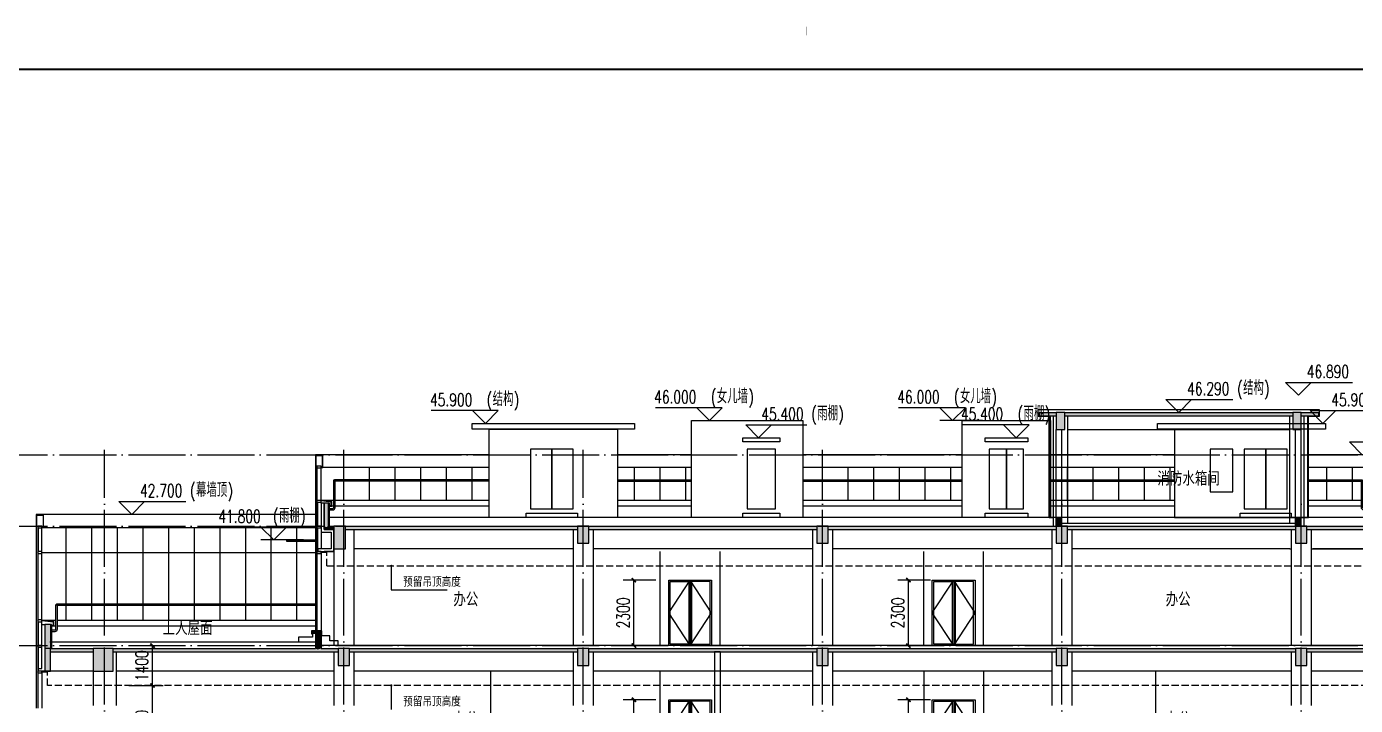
# Model space of a CAD drawing. Extents: x -781494 to 378714, y -27129 to 259749.
# Drawn here: x 35964 to 82603, y 127243 to 151079 of the extents above; entities that cross this region are included whole.
import ezdxf

# ---------------------------------------------------------------- set-up
doc = ezdxf.new("R2010")
doc.units = 0
doc.header["$LTSCALE"] = 1000
doc.header["$MEASUREMENT"] = 0
doc.linetypes.add('104-6 轴网$0$DOTE', pattern=[2.42, 2, -0.2, 0.02, -0.2])
doc.linetypes.add('DASH', pattern=[0.35, 0.25, -0.1])
for name, color, linetype in [('01-标注_尺寸', 124, 'Continuous'), ('01-标注_标高', 200, 'Continuous'), ('01-标注_符号', 200, 'Continuous'), ('02-TEXT_标注', 130, 'Continuous'), ('05-填充_天正', 26, 'Continuous'), ('104-6 轴网$0$A_AXIS-轴线', 36, '104-6 轴网$0$DOTE'), ('A-C_玻璃幕墙', 140, 'Continuous'), ('A-C_窗', 140, 'Continuous'), ('A-C_门', 150, 'Continuous'), ('A-D_龙骨', 152, 'Continuous'), ('A-E_栏杆', 232, 'Continuous'), ('A-STR-面层', 191, 'Continuous'), ('A-SUR_保温', 222, 'Continuous'), ('A-SUR_吊顶', 40, 'Continuous'), ('A-SUR_看线', 231, 'Continuous'), ('A-SUR_面层', 191, 'Continuous'), ('A-TECH_结构', 21, 'Continuous'), ('A-金属背板', 30, 'Continuous'), ('A_STR-砌块墙', 121, 'Continuous'), ('A_STR-砼墙', 51, 'Continuous'), ('A_STR-砼柱', 51, 'Continuous'), ('D_石材', 111, 'Continuous'), ('D_铝板', 181, 'Continuous'), ('PUB_HATCH', 8, 'Continuous')]:
    doc.layers.add(name, color=color, linetype=linetype)
doc.styles.add('104-6 轴网$0$_TCH_AXIS', font='STXIHEI.TTF', dxfattribs={"width": 0.75})
doc.styles.add('_TCH_DIM', font='SIMPLEX', dxfattribs={"bigfont": 'GBCBIG'})
doc.styles.add('_TCH_DIM_T3', font='SIMPLEX', dxfattribs={"width": 0.705882, "bigfont": 'GBCBIG'})
doc.dimstyles.new('_TCH_ARCH&&150', dxfattribs={"dimtxt": 446.25, "dimasz": 150, "dimexe": 375, "dimexo": 450, "dimgap": 150, "dimtad": 1, "dimdec": 0, "dimzin": 0, "dimdsep": 46, "dimtxsty": '_TCH_DIM_T3', "dimblk": 'ARCHTICK', "dimcen": 0.09, "dimclrt": 7, "dimazin": 2, "dimtfac": 1, "dimtdec": 0, "dimtix": 1, "dimtmove": 2, "dimatfit": 3, "dimfxl": 0, "dimtolj": 1, "dimtzin": 0, "dimarcsym": 0})

# ---------------------------------------------------------------- blocks, each defined once
blk = doc.blocks.new('1523m')
at = {"layer": 'A-C_门'}
for points in [[(0, 2300), (1500, 2300), (1500, 0), (0, 0)], [(50, 2250), (700, 2250), (700, 50), (50, 50)], [(1450, 2250), (800, 2250), (800, 50), (1450, 50)]]:
    blk.add_lwpolyline(points, close=True, dxfattribs=at)
for points in [[(750, 0), (0, 1150), (750, 2300)], [(750, 2300), (750, 0)], [(750, 0), (1500, 1150), (750, 2300)]]:
    blk.add_lwpolyline(points, dxfattribs=at)
blk = doc.blocks.new('图框-A1')
for points, const_width in [([(0, 0), (841, 0), (841, 594), (0, 594)], 0.05), ([(766, 584), (25, 584), (25, 10), (766, 10)], 0.5)]:
    blk.add_lwpolyline(points, close=True, dxfattribs=dict(const_width=const_width))
at = {"const_width": 0.05}
blk.add_lwpolyline([(420.5, 594), (420.5, 592)], dxfattribs=at)
blk = doc.blocks.new('*U31')
at = {"layer": 'A-SUR_看线'}
for p, q in [((-11675, -1990, -1500), (-11675, 1310, -1500)), ((-5725, -1990, -1500), (-5725, 1310, -1500)), ((3525, 1310, -1500), (3525, -1990, -1500)), ((5625, 1310, -1500), (5625, -1990, -1500)), ((11675, -1990, -1500), (11675, 1310, -1500))]:
    blk.add_line(p, q, dxfattribs=at)
at = {"layer": 'A_STR-砌块墙'}
for p, q in [((-3825, 1990), (-3825, -1990)), ((-3625, 1990), (-3825, 1990)), ((-3625, 1990), (-3625, -1990)), ((-3625, -1990), (-3825, -1990))]:
    blk.add_line(p, q, dxfattribs=at)
at = {"layer": 'A-C_门'}
for p in [(-5425, -1990, -1500), (3825, -1990, -1500)]:
    blk.add_blockref('1523m', p, dxfattribs=at)
blk = doc.blocks.new('*U32')
at = {"layer": 'A-SUR_看线', "color": 0, "linetype": 'ByBlock', "lineweight": -2, "transparency": 16777216}
for p in [(0, 12600), (0, 8400), (0, 4200), (0, 0)]:
    blk.add_blockref('*U31', p, dxfattribs=at)
blk = doc.blocks.new('*U37')
at = {"layer": '02-TEXT_标注', "style": '104-6 轴网$0$_TCH_AXIS', "width": 0.75}
blk.add_text('办公', height=428.1, dxfattribs=at).set_placement((-430, -171))
blk = doc.blocks.new('*U38')
at = {"layer": '02-TEXT_标注', "color": 0, "linetype": 'ByBlock', "lineweight": -2, "transparency": 16777216}
for p in [(0, 29400), (25000, 29400), (0, 25200), (25000, 25200), (0, 21000), (25000, 21000), (0, 16800), (25000, 16800), (0, 12600), (25000, 12600), (0, 8400), (25000, 8400), (0, 4200), (25000, 4200), (0, 0), (25000, 0)]:
    blk.add_blockref('*U37', p, dxfattribs=at)
blk = doc.blocks.new('_ArchTick')
at = {"color": 0, "linetype": 'ByBlock', "const_width": 0.4}
blk.add_lwpolyline([(-0.5, -0.5), (0.5, 0.5)], dxfattribs=at)
blk = doc.blocks.new('*D440')
at = {"layer": '01-标注_尺寸', "color": 0, "lineweight": -2, "transparency": 16777216}
for p, q in [((575, 1150), (-575, 1150)), ((-200, -1150), (-200, 1150)), ((575, -1150), (-575, -1150))]:
    blk.add_line(p, q, dxfattribs=at)
at = {"layer": 'Defpoints', "color": 0, "transparency": 16777216}
for p in [(-200, 1150), (1025, 1150), (1025, -1150)]:
    blk.add_point(p, dxfattribs=at)
at = {"layer": '01-标注_尺寸', "color": 0, "lineweight": -2, "transparency": 16777216, "xscale": 150, "yscale": 150, "zscale": 150}
for p, rotation in [((-200, 1150), 90), ((-200, -1150), 270)]:
    blk.add_blockref('_ArchTick', p, dxfattribs=dict(at, rotation=rotation))
at = {"layer": '01-标注_尺寸', "color": 7, "transparency": 16777216, "insert": (-573, 0), "char_height": 446.2, "attachment_point": 5, "rotation": 90, "style": '_TCH_DIM_T3'}
blk.add_mtext('\\A1;2300', dxfattribs=at)
blk = doc.blocks.new('*D441')
at = {"layer": '01-标注_尺寸', "color": 0, "lineweight": -2, "transparency": 16777216}
for p, q in [((575, 1150), (-575, 1150)), ((-200, -1150), (-200, 1150)), ((575, -1150), (-575, -1150))]:
    blk.add_line(p, q, dxfattribs=at)
at = {"layer": 'Defpoints', "color": 0, "transparency": 16777216}
for p in [(-200, 1150), (1025, 1150), (1025, -1150)]:
    blk.add_point(p, dxfattribs=at)
at = {"layer": '01-标注_尺寸', "color": 0, "lineweight": -2, "transparency": 16777216, "xscale": 150, "yscale": 150, "zscale": 150}
for p, rotation in [((-200, 1150), 90), ((-200, -1150), 270)]:
    blk.add_blockref('_ArchTick', p, dxfattribs=dict(at, rotation=rotation))
at = {"layer": '01-标注_尺寸', "color": 7, "transparency": 16777216, "insert": (-573, 0), "char_height": 446.2, "attachment_point": 5, "rotation": 90, "style": '_TCH_DIM_T3'}
blk.add_mtext('\\A1;2300', dxfattribs=at)
blk = doc.blocks.new('kyuhtr')
at = {"const_width": 20}
blk.add_lwpolyline([(50, 0), (0, 0)], dxfattribs=at)
blk.add_lwpolyline([(50, -30), (200, -30), (200, 30), (50, 30)], close=True)
blk = doc.blocks.new('fedwatgerwtg')
at = {"layer": 'A-SUR_吊顶', "linetype": 'DASH'}
blk.add_lwpolyline([(-400, -470), (-400, 0), (-200, 0)], dxfattribs=at)
blk = doc.blocks.new('_FZH')
blk.add_lwpolyline([(-0.5, -0.5), (0.5, -0.5), (0.5, 0.5), (-0.5, 0.5)], close=True)
at = {"layer": 'PUB_HATCH'}
blk.add_solid([(-0.5, -0.5), (0.5, -0.5), (-0.5, 0.5), (0.5, 0.5)], dxfattribs=at)
blk = doc.blocks.new('gfshsth')
at = {"layer": '05-填充_天正'}
for points in [[(7700, 800), (7700, 0), (7783, -40), (7850, 0), (7850, 800)], [(7700, -120), (7800, -120), (7783, -40), (7700, 0)], [(8050, -120), (8050, 0), (7850, 0), (7783, -40), (7800, -120)], [(16600, -120), (16600, 0), (8450, 0), (8450, -120)], [(25000, -120), (25000, 0), (17000, 0), (17000, -120)], [(33400, -120), (33400, 0), (25400, 0), (25400, -120)], [(41800, -120), (41800, 0), (33800, 0), (33800, -120)], [(44300, -120), (44300, 0), (42200, 0), (42200, -120)]]:
    blk.add_hatch(color=256, dxfattribs=at).paths.add_polyline_path(points)
at = {"layer": '01-标注_标高'}
for p, q in [((44139, 2500), (43689, 2950)), ((43689, 2950), (46036, 2950)), ((949, 409), (499, 859)), ((499, 859), (2847, 859)), ((949, 409), (1399, 859)), ((6384, -41), (4037, -41)), ((5934, -491), (5484, -41)), ((5934, -491), (6384, -41)), ((6984, -491), (5484, -491))]:
    blk.add_line(p, q, dxfattribs=at)
at = {"layer": 'A-C_玻璃幕墙'}
blk.add_lwpolyline([(6400, -491), (7400, -491), (7400, -541), (6400, -541)], close=True, dxfattribs=at)
at = {"layer": 'A-C_窗'}
for p, q in [((7400, 2070), (7400, -2100)), ((7450, 2040), (7450, -2100)), ((7600, 800), (7600, 2040)), ((7400, 100), (7400, 100)), ((-2400, 0), (-2400, -2100)), ((-2350, -60), (-2350, -2100)), ((-2200, -2100), (-2200, -60)), ((7600, -60), (7600, -800)), ((7600, -900), (7600, -2100))]:
    blk.add_line(p, q, dxfattribs=at)
blk.add_lwpolyline([(-2200, -930), (7400, -930)], dxfattribs=at)
at = {"layer": 'A-SUR_保温'}
for q in [(7850, 800), (7880, 0)]:
    blk.add_line((7880, 800), q, dxfattribs=at)
blk.add_lwpolyline([(7700, 800), (7600, 800), (7600, -220), (7950, -220), (7950, -800), (7480, -800), (7480, -900), (8050, -900), (8050, -120), (7700, -120)], close=True, dxfattribs=at)
at = {"layer": 'A-SUR_吊顶', "linetype": 'DASH'}
blk.add_line((7800, -1400), (44400, -1400), dxfattribs=at)
at = {"layer": 'A-SUR_看线'}
for p, q in [((7400, 400), (-2400, 400)), ((-2140, -50), (7460, -50))]:
    blk.add_line(p, q, dxfattribs=at)
at = {"layer": 'A-SUR_面层'}
blk.add_line((44320, 300), (7880, 300), dxfattribs=at)
at = {"layer": 'A-TECH_结构'}
for p, q in [((8050, -900), (7700, -900)), ((16450, -800), (8750, -800)), ((24850, -800), (17150, -800)), ((33250, -800), (25550, -800)), ((41600, -800), (33950, -800)), ((41600, -800), (41650, -800)), ((42350, -800), (44500, -800)), ((44500, -800), (42400, -800))]:
    blk.add_line(p, q, dxfattribs=at)
for points in [[(8050, -120), (8050, -2100)], [(8750, -120), (8750, -2100)], [(16450, -120), (16450, -2100)], [(17150, -120), (17150, -2100)], [(24850, -120), (24850, -2100)], [(25550, -120), (25550, -2100)], [(33250, -120), (33250, -2100)], [(33950, -120), (33950, -2100)], [(41650, -120), (41650, -2100)], [(42350, -120), (42350, -2100)]]:
    blk.add_lwpolyline(points, dxfattribs=at)
at = {"layer": 'A-金属背板'}
for p, q in [((7480, 0), (7480, 840)), ((-2320, -900), (-2320, -60)), ((7480, -900), (7480, -60))]:
    blk.add_line(p, q, dxfattribs=at)
at = {"layer": 'A_STR-砼墙'}
for p, q in [((7700, 800), (7700, 0)), ((7850, 800), (7700, 800)), ((7850, 800), (7850, 0)), ((7700, 0), (7700, 0)), ((7700, 0), (7700, -120)), ((7700, -120), (7800, -120)), ((7800, -120), (8050, -120)), ((7850, 0), (8050, 0)), ((8450, 0), (16600, 0)), ((8450, -120), (16600, -120)), ((17000, 0), (25000, 0)), ((17000, -120), (25000, -120)), ((25400, 0), (33400, 0)), ((25400, -120), (33400, -120)), ((33800, 0), (41800, 0)), ((33800, -120), (41800, -120)), ((42200, 0), (44300, 0)), ((42200, -120), (44300, -120))]:
    blk.add_line(p, q, dxfattribs=at)
at = {"layer": 'D_铝板'}
for points in [[(7640, 2467), (7640, 2070), (7600, 2070), (7600, 2050), (7660, 2050), (7660, 2486), (7400, 2500), (7400, 2070), (7420, 2070), (7420, 2479)], [(-2160, 367), (-2160, -30), (-2200, -30), (-2200, -50), (-2140, -50), (-2140, 386), (-2400, 400), (-2400, -30), (-2380, -30), (-2380, 379)]]:
    blk.add_lwpolyline(points, close=True, dxfattribs=at)
for points in [[(7880, 700), (7970, 700), (7970, 855), (7600, 900)], [(7880, 720), (7950, 720), (7950, 837), (7600, 880)]]:
    blk.add_lwpolyline(points, dxfattribs=at)
at = {"color": 2, "xscale": -1}
blk.add_blockref('fedwatgerwtg', (7400, -930), dxfattribs=at)
at = {"layer": 'A-D_龙骨'}
for p in [(7400, 2070), (7400, 870), (-2400, -30), (7400, -30), (-2400, -930), (7400, -930)]:
    blk.add_blockref('kyuhtr', p, dxfattribs=at)
at = {"layer": 'A_STR-砼柱', "xscale": 400}
for p, yscale, zscale in [((8250, -400), 800.0000000035507, 800.0000000035507), ((16800, -300), 600, 600), ((25200, -300), 600, 600), ((33600, -300), 600, 600)]:
    blk.add_blockref('_FZH', p, dxfattribs=dict(at, yscale=yscale, zscale=zscale))
at = {"layer": 'A_STR-砼柱', "xscale": 400, "yscale": 600, "zscale": 600, "rotation": 359.9999999999333}
blk.add_blockref('_FZH', (42000, -300), dxfattribs=at)
at = {"layer": '02-TEXT_标注', "style": '_TCH_DIM', "width": 0.705882}
for s, height, p in [('42.700', 446.2, (1242, 1017)), ('(', 446, (2997, 1017)), (')', 446, (4313, 1017)), ('41.800', 446.2, (3992, 117)), ('(', 446, (5912, 117)), (')', 446, (6859, 117))]:
    blk.add_text(s, height=height, dxfattribs=at).set_placement(p)
at = {"layer": '02-TEXT_标注', "style": '_TCH_DIM'}
for s, p in [('幕墙顶', (3207, 1017)), ('雨棚', (6122, 117))]:
    blk.add_text(s, height=506.4, dxfattribs=at).set_placement(p)
blk = doc.blocks.new('jtrsytrs')
at = {"layer": '05-填充_天正'}
for points in [[(-2100, -100), (-1900, -100), (-1900, 741), (-2100, 741)], [(7280, 500), (7280, 440), (7600, 440), (7600, 500)], [(7600, 440), (7400, 440), (7400, -100), (7467, -140), (7600, -100)], [(-400, -220), (-400, -100), (-1900, -100), (-1900, -220)], [(300, -100), (300, -220), (7400, -220), (7467, -140), (7400, -100)], [(8200, -220), (8200, -100), (7600, -100), (7467, -140), (7400, -220)], [(16600, -220), (16600, -100), (8600, -100), (8600, -220)], [(25000, -220), (25000, -100), (17000, -100), (17000, -220)], [(33400, -220), (33400, -100), (25400, -100), (25400, -220)], [(41800, -220), (41800, -100), (33800, -100), (33800, -220)], [(42200, -100), (42200, -220), (44800, -220), (44733, -140), (44600, -100)]]:
    blk.add_hatch(color=256, dxfattribs=at).paths.add_polyline_path(points)
at = {"layer": 'A-C_窗'}
for p, q in [((-2400, 2100), (-2400, -2200)), ((-2350, 2100), (-2350, -2200)), ((-2200, 741), (-2200, 2100)), ((7400, 2100), (7400, 500)), ((7450, 2100), (7450, 500)), ((7600, 2100), (7600, 0)), ((7400, 440), (7400, 0)), ((-2200, -930), (-2200, -2200))]:
    blk.add_line(p, q, dxfattribs=at)
at = {"layer": 'A-E_栏杆'}
for points in [[(-1900, 550), (-1740, 550, 0.414214), (-1710, 580), (-1710, 1435)], [(-1900, 500), (-1740, 500, 0.414214), (-1660, 580), (-1660, 1435)]]:
    blk.add_lwpolyline(points, format="xyb", dxfattribs=at)
for points in [[(7400, 1460), (-1685, 1460)], [(7400, 1410), (-1660, 1410)]]:
    blk.add_lwpolyline(points, dxfattribs=at)
blk.add_circle((-1685, 1435), 25, dxfattribs=at)
at = {"layer": 'A-STR-面层'}
blk.add_line((44600, 0), (7600, 0), dxfattribs=at)
for points in [[(7620, 340), (7620, 520), (7260, 515), (7260, 410), (7300, 414)], [(7300, 414), (7300, 300), (6800, 300), (6800, 135)], [(8200, 0), (8200, 170), (7900, 170), (7900, 340), (7620, 340)]]:
    blk.add_lwpolyline(points, dxfattribs=at)
at = {"layer": 'A-SUR_保温'}
for q in [(-1900, 741), (-1870, -100)]:
    blk.add_line((-1870, 741), q, dxfattribs=at)
blk.add_lwpolyline([(-2100, -800), (-2100, -900), (-2320, -900), (-2320, -800), (-2200, -800), (-2200, 741), (-2100, 741)], dxfattribs=at)
at = {"layer": 'A-SUR_吊顶', "linetype": 'DASH'}
blk.add_line((51000, -1400), (-2000, -1400), dxfattribs=at)
blk.add_lwpolyline([(-2000, -1400), (-2000, -930), (-2200, -930)], dxfattribs=at)
at = {"layer": 'A-SUR_看线'}
for p, q in [((-2200, 891), (-1710, 891)), ((-1780, 691), (-1710, 691)), ((-1660, 891), (7400, 891)), ((-1660, 691), (7400, 691))]:
    blk.add_line(p, q, dxfattribs=at)
at = {"layer": 'A-SUR_面层'}
blk.add_line((-1920, 135), (7400, 135), dxfattribs=at)
at = {"layer": 'A-TECH_结构'}
for p, q in [((-2400, -220), (-2400, -220)), ((-400, -900), (-2100, -900)), ((8050, -900), (400, -900)), ((16450, -900), (8750, -900)), ((24850, -900), (17150, -900)), ((33250, -900), (25550, -900)), ((41650, -900), (33950, -900)), ((50000, -900), (42350, -900))]:
    blk.add_line(p, q, dxfattribs=at)
for points in [[(8050, 2100), (8050, 0)], [(8750, 2100), (8750, 0)], [(16450, 2100), (16450, 0)], [(17150, 2100), (17150, 0)], [(24850, 2100), (24850, 0)], [(25550, 2100), (25550, 0)], [(33250, 2100), (33250, 0)], [(33950, 2100), (33950, 0)], [(41650, 2100), (41650, 0)], [(42350, 2100), (42350, 0)], [(-400, -220), (-400, -2100)], [(400, -220), (400, -2100)], [(8050, -220), (8050, -2100)], [(8750, -220), (8750, -2100)], [(16450, -220), (16450, -2100)], [(17150, -220), (17150, -2100)], [(24850, -220), (24850, -2100)], [(25550, -220), (25550, -2100)], [(33250, -220), (33250, -2100)], [(33950, -220), (33950, -2100)], [(41650, -220), (41650, -2100)], [(42350, -220), (42350, -2100)]]:
    blk.add_lwpolyline(points, dxfattribs=at)
at = {"layer": 'A-金属背板'}
for p, q in [((-2320, 0), (-2320, 840)), ((-2320, -900), (-2320, -60))]:
    blk.add_line(p, q, dxfattribs=at)
at = {"layer": 'A_STR-砼墙'}
for p, q in [((-2100, 741), (-2100, -100)), ((-1900, 741), (-2100, 741)), ((-1900, 741), (-1900, -100)), ((7280, 500), (7280, 440)), ((7600, 500), (7280, 500)), ((7600, 500), (7600, 440)), ((7280, 440), (7400, 440)), ((7400, 440), (7400, -100)), ((7600, 440), (7600, -100)), ((-1900, -100), (-400, -100)), ((-1900, -220), (-400, -220)), ((300, -100), (7400, -100)), ((300, -220), (7400, -220)), ((7400, -220), (8200, -220)), ((7600, -100), (8200, -100)), ((8600, -100), (16600, -100)), ((8600, -220), (16600, -220)), ((17000, -100), (25000, -100)), ((17000, -220), (25000, -220)), ((25400, -100), (33400, -100)), ((25400, -220), (33400, -220)), ((33800, -100), (41800, -100)), ((33800, -220), (41800, -220)), ((42200, -100), (44600, -100)), ((42200, -220), (44800, -220))]:
    blk.add_line(p, q, dxfattribs=at)
at = {"layer": 'D_铝板'}
for points in [[(-1870, 691), (-1780, 691), (-1780, 846), (-2200, 891)], [(-1870, 711), (-1800, 711), (-1800, 828), (-2200, 871)]]:
    blk.add_lwpolyline(points, dxfattribs=at)
at = {"layer": 'A-D_龙骨'}
for p in [(-2400, 870), (-2400, -30), (-2400, -930)]:
    blk.add_blockref('kyuhtr', p, dxfattribs=at)
at = {"layer": 'A_STR-砼柱'}
for p, xscale, yscale, zscale in [((-2000, -500), 200, 800.0000000516884, 800.0000000516884), ((-50, -500), 700, 800, 800), ((8400, -400), 400, 600, 600), ((16800, -400), 400, 600, 600), ((25200, -400), 400, 600, 600), ((42000, -400), 400, 600, 600)]:
    blk.add_blockref('_FZH', p, dxfattribs=dict(at, xscale=xscale, yscale=yscale, zscale=zscale))
at = {"layer": 'A_STR-砼柱', "xscale": 400, "yscale": 600, "zscale": 600, "rotation": 6.670106611340577e-11}
blk.add_blockref('_FZH', (33600, -400), dxfattribs=at)
at = {"layer": '02-TEXT_标注', "style": '104-6 轴网$0$_TCH_AXIS', "width": 0.75}
blk.add_text('上人屋面', height=428.1, dxfattribs=at).set_placement((2036, 416))
blk = doc.blocks.new('*U66')
at = {"layer": 'A-C_窗'}
blk.add_line((0, -1089), (0, 2169), dxfattribs=at)
blk = doc.blocks.new('*U67')
at = {"color": 0, "linetype": 'ByBlock', "lineweight": -2, "transparency": 16777216}
for p in [(0, 0), (900, 0), (1800, 0), (2700, 0), (3600, 0), (4500, 0), (5400, 0), (6300, 0), (7200, 0), (8100, 0)]:
    blk.add_blockref('*U66', p, dxfattribs=at)
blk = doc.blocks.new('*U108')
at = {"layer": 'A-C_窗'}
blk.add_line((0, -1089), (0, 61), dxfattribs=at)
blk = doc.blocks.new('*U109')
at = {"color": 0, "linetype": 'ByBlock', "lineweight": -2, "transparency": 16777216}
for p in [(0, 0), (900, 0), (1800, 0), (2700, 0), (3600, 0), (4500, 0)]:
    blk.add_blockref('*U108', p, dxfattribs=at)
blk = doc.blocks.new('*U110')
at = {"layer": 'A-C_窗'}
blk.add_line((0, -1089), (0, 61), dxfattribs=at)
blk = doc.blocks.new('*U111')
at = {"color": 0, "linetype": 'ByBlock', "lineweight": -2, "transparency": 16777216}
for p in [(0, 0), (900, 0), (1800, 0)]:
    blk.add_blockref('*U110', p, dxfattribs=at)
blk = doc.blocks.new('*U112')
at = {"layer": 'A-C_窗'}
blk.add_line((0, -1089), (0, 61), dxfattribs=at)
blk = doc.blocks.new('*U113')
at = {"color": 0, "linetype": 'ByBlock', "lineweight": -2, "transparency": 16777216}
for p in [(0, 0), (900, 0)]:
    blk.add_blockref('*U112', p, dxfattribs=at)
blk = doc.blocks.new('DHKAHDKSJDHSEIWOE')
at = {"layer": '01-标注_标高'}
for p, q in [((52516, 75618), (50169, 75618)), ((52066, 75168), (51616, 75618)), ((52066, 75168), (52516, 75618)), ((60383, 75718), (58036, 75718)), ((59933, 75268), (59483, 75718)), ((59933, 75268), (60383, 75718)), ((68916, 75718), (66569, 75718)), ((68466, 75268), (68016, 75718)), ((68466, 75268), (68916, 75718)), ((81464, 75168), (81014, 75618)), ((81014, 75618), (83362, 75618)), ((81464, 75168), (81914, 75618)), ((61656, 74668), (61206, 75118)), ((61206, 75118), (63354, 75118)), ((61656, 74668), (62106, 75118)), ((69516, 75268), (68016, 75268)), ((71149, 75118), (68801, 75118)), ((70699, 74668), (70249, 75118)), ((70699, 74668), (71149, 75118))]:
    blk.add_line(p, q, dxfattribs=at)
at = {"layer": 'A-C_窗'}
for p, q in [((63903, 72468), (63903, 73618)), ((64803, 72468), (64803, 73618)), ((65703, 72468), (65703, 73618)), ((66603, 72468), (66603, 73618)), ((67503, 72468), (67503, 73618)), ((68403, 72468), (68403, 73618)), ((72503, 72468), (72503, 73618)), ((73403, 72468), (73403, 73618)), ((74303, 72468), (74303, 73618)), ((75203, 72468), (75203, 73618)), ((76103, 72468), (76103, 73618))]:
    blk.add_line(p, q, dxfattribs=at)
for points in [[(54403, 72168), (54403, 74268), (53653, 74268), (53653, 72168)], [(55153, 72168), (55153, 74268), (54403, 74268), (54403, 72168)], [(62253, 72168), (62253, 74268), (61253, 74268), (61253, 72168)], [(70353, 72168), (70353, 74268), (69753, 74268), (69753, 72168)], [(70953, 72168), (70953, 74268), (70353, 74268), (70353, 72168)], [(77503, 72768), (78303, 72768), (78303, 74268), (77503, 74268)], [(79453, 72168), (79453, 74268), (78703, 74268), (78703, 72168)], [(80203, 72168), (80203, 74268), (79453, 74268), (79453, 72168)]]:
    blk.add_lwpolyline(points, close=True, dxfattribs=at)
at = {"layer": 'A-E_栏杆'}
for p, q in [((56703, 73193), (59303, 73193)), ((56703, 73143), (59303, 73143)), ((63203, 73193), (68803, 73193)), ((63203, 73143), (68803, 73143)), ((71903, 73193), (76253, 73193)), ((71903, 73143), (76253, 73143)), ((80953, 73193), (82838, 73193)), ((80953, 73143), (82813, 73143))]:
    blk.add_line(p, q, dxfattribs=at)
for points in [[(46583, 72183), (46713, 72183, 0.414214), (46743, 72213), (46743, 73168)], [(46583, 72133), (46713, 72133, 0.414214), (46793, 72213), (46793, 73168)], [(83053, 72133), (82893, 72133, -0.414214), (82813, 72213), (82813, 73168)], [(83053, 72183), (82893, 72183, -0.414214), (82863, 72213), (82863, 73168)]]:
    blk.add_lwpolyline(points, format="xyb", dxfattribs=at)
for points in [[(52203, 73193), (46768, 73193)], [(52203, 73143), (46793, 73143)], [(52203, 73193), (52168, 73193)], [(52203, 73143), (52193, 73143)]]:
    blk.add_lwpolyline(points, dxfattribs=at)
for centre in [(46768, 73168), (82838, 73168)]:
    blk.add_circle(centre, 25, dxfattribs=at)
at = {"layer": 'A-SUR_看线'}
for p, q in [((52203, 74068), (46103, 74068)), ((59303, 74068), (56703, 74068)), ((68803, 74068), (63203, 74068)), ((76253, 74068), (71903, 74068)), ((83503, 74068), (80953, 74068)), ((52203, 73618), (46363, 73618)), ((59303, 73618), (56703, 73618)), ((68803, 73618), (63203, 73618)), ((76253, 73618), (71903, 73618)), ((83243, 73618), (80953, 73618)), ((46743, 72468), (46303, 72468)), ((52203, 72468), (46793, 72468)), ((59303, 72468), (56703, 72468)), ((68803, 72468), (63203, 72468)), ((76253, 72468), (71903, 72468)), ((82813, 72468), (80953, 72468)), ((83303, 72468), (82863, 72468)), ((46743, 72268), (46673, 72268)), ((52203, 72268), (46793, 72268)), ((59303, 72268), (56703, 72268)), ((68803, 72268), (63203, 72268)), ((76253, 72268), (71903, 72268)), ((82813, 72268), (80953, 72268)), ((82933, 72268), (82863, 72268))]:
    blk.add_line(p, q, dxfattribs=at)
for points in [[(51603, 75168), (57303, 75168), (57303, 74968), (51603, 74968)], [(59303, 75268), (63203, 75268), (63203, 71868), (59303, 71868)], [(68803, 75268), (71903, 75268), (71903, 71868), (68803, 71868)], [(75653, 75168), (81553, 75168), (81553, 74968), (75653, 74968)], [(52203, 74968), (56703, 74968), (56703, 71868), (52203, 71868)], [(61103, 74668), (62403, 74668), (62403, 74518), (61103, 74518)], [(69603, 74668), (71103, 74668), (71103, 74518), (69603, 74518)], [(76253, 71868), (80953, 71868), (80953, 74968), (76253, 74968)], [(53503, 72018), (55303, 72018), (55303, 71868), (53503, 71868)], [(61103, 72018), (62403, 72018), (62403, 71868), (61103, 71868)], [(69603, 72018), (71103, 72018), (71103, 71868), (69603, 71868)], [(78553, 72018), (80353, 72018), (80353, 71868), (78553, 71868)]]:
    blk.add_lwpolyline(points, close=True, dxfattribs=at)
for name, p in [('*U109', (47103, 73557)), ('*U111', (57303, 73557)), ('*U113', (81603, 73557))]:
    blk.add_blockref(name, p)
at = {"layer": '02-TEXT_标注', "style": '_TCH_DIM', "width": 0.705882}
for s, height, p in [('45.900', 446.2, (50124, 75775)), ('(', 446, (52113, 75775)), (')', 446, (53060, 75775)), ('46.000', 446.2, (57991, 75875)), ('(', 446, (59980, 75875)), (')', 446, (61296, 75875)), ('46.000', 446.2, (66524, 75875)), ('(', 446, (68513, 75875)), (')', 446, (69829, 75875)), ('45.900', 446.2, (81757, 75775)), ('(', 446, (83512, 75775)), (')', 446, (84459, 75775)), ('45.400', 446.2, (61749, 75275)), ('(', 446, (63504, 75275)), (')', 446, (64451, 75275)), ('45.400', 446.2, (68756, 75275)), ('(', 446, (70745, 75275)), (')', 446, (71692, 75275))]:
    blk.add_text(s, height=height, dxfattribs=at).set_placement(p)
at = {"layer": '02-TEXT_标注', "style": '_TCH_DIM'}
for s, p in [('结构', (52323, 75775)), ('女儿墙', (60190, 75875)), ('女儿墙', (68723, 75875)), ('结构', (83722, 75775)), ('雨棚', (63714, 75275)), ('雨棚', (70955, 75275))]:
    blk.add_text(s, height=506.4, dxfattribs=at).set_placement(p)
blk = doc.blocks.new('*D445')
at = {"layer": '01-标注_尺寸', "color": 0, "lineweight": -2, "transparency": 16777216}
for p, q in [((-602, 700), (602, 700)), ((227, -2100), (227, 700)), ((-602, -2100), (602, -2100))]:
    blk.add_line(p, q, dxfattribs=at)
at = {"layer": 'Defpoints', "color": 0, "transparency": 16777216}
for p in [(-1052, 700), (227, 700), (-1052, -2100)]:
    blk.add_point(p, dxfattribs=at)
at = {"layer": '01-标注_尺寸', "color": 0, "lineweight": -2, "transparency": 16777216, "xscale": 150, "yscale": 150, "zscale": 150}
for p, rotation in [((227, 700), 90), ((227, -2100), 270)]:
    blk.add_blockref('_ArchTick', p, dxfattribs=dict(at, rotation=rotation))
at = {"layer": '01-标注_尺寸', "color": 7, "transparency": 16777216, "insert": (-146, -700), "char_height": 446.2, "attachment_point": 5, "rotation": 90, "style": '_TCH_DIM_T3'}
blk.add_mtext('\\A1;2800', dxfattribs=at)
blk = doc.blocks.new('*D446')
at = {"layer": '01-标注_尺寸', "color": 0, "lineweight": -2, "transparency": 16777216}
for p, q in [((-602, 2100), (602, 2100)), ((227, 700), (227, 2100)), ((-602, 700), (602, 700))]:
    blk.add_line(p, q, dxfattribs=at)
at = {"layer": 'Defpoints', "color": 0, "transparency": 16777216}
for p in [(-1052, 2100), (227, 2100), (-1052, 700)]:
    blk.add_point(p, dxfattribs=at)
at = {"layer": '01-标注_尺寸', "color": 0, "lineweight": -2, "transparency": 16777216, "xscale": 150, "yscale": 150, "zscale": 150}
for p, rotation in [((227, 2100), 90), ((227, 700), 270)]:
    blk.add_blockref('_ArchTick', p, dxfattribs=dict(at, rotation=rotation))
at = {"layer": '01-标注_尺寸', "color": 7, "transparency": 16777216, "insert": (-146, 1400), "char_height": 446.2, "attachment_point": 5, "rotation": 90, "style": '_TCH_DIM_T3'}
blk.add_mtext('\\A1;1400', dxfattribs=at)
blk = doc.blocks.new('*U39')
at = {"layer": '01-标注_尺寸'}
dim = blk.add_aligned_dim(p1=(1024.5, -1150), p2=(1024.5, 1150), distance=1224, dimstyle='_TCH_ARCH&&150', dxfattribs=at)
dim.commit()
dim.dimension.update_dxf_attribs({"geometry": '*D440', "text_midpoint": (-572.6, 0)})
blk = doc.blocks.new('*U40')
at = {"color": 0, "linetype": 'ByBlock', "lineweight": -2, "transparency": 16777216}
for p in [(0, 29400), (0, 25200), (0, 21000), (0, 16800), (0, 12600), (0, 8400), (0, 4200), (0, 0)]:
    blk.add_blockref('*U39', p, dxfattribs=at)
blk = doc.blocks.new('*U41')
at = {"layer": '01-标注_尺寸'}
dim = blk.add_aligned_dim(p1=(1024.5, -1150), p2=(1024.5, 1150), distance=1224, dimstyle='_TCH_ARCH&&150', dxfattribs=at)
dim.commit()
dim.dimension.update_dxf_attribs({"geometry": '*D441', "text_midpoint": (-572.6, 0)})
blk = doc.blocks.new('*U42')
at = {"color": 0, "linetype": 'ByBlock', "lineweight": -2, "transparency": 16777216}
for p in [(0, 29400), (0, 25200), (0, 21000), (0, 16800), (0, 12600), (0, 8400), (0, 4200), (0, 0)]:
    blk.add_blockref('*U41', p, dxfattribs=at)
blk = doc.blocks.new('*U92')
at = {"layer": '01-标注_尺寸'}
for p1, p2, picture, middle in [((-1052.2, 700), (-1052.2, 2100), '*D446', (-145.9, 1400)), ((-1052.2, -2100), (-1052.2, 700), '*D445', (-145.9, -700))]:
    dim = blk.add_aligned_dim(p1=p1, p2=p2, distance=-1279.4, dimstyle='_TCH_ARCH&&150', dxfattribs=at)
    dim.commit()
    dim.dimension.update_dxf_attribs({"geometry": picture, "text_midpoint": middle})
blk = doc.blocks.new('*U93')
at = {"color": 0, "linetype": 'ByBlock', "lineweight": -2, "transparency": 16777216}
for p in [(0, 29400), (0, 25200), (0, 21000), (0, 16800), (0, 12600), (0, 8400), (0, 4200), (0, 0)]:
    blk.add_blockref('*U92', p, dxfattribs=at)

msp = doc.modelspace()

# ---------------------------------------------------------------- hatches: boundary and pattern name
at = {"layer": '05-填充_天正'}
for points in [[(72103.4, 137412.7), (72103.4, 137532.7), (71503.4, 137532.7), (71503.4, 137412.7)], [(80403.4, 137412.7), (80403.4, 137532.7), (72403.4, 137532.7), (72403.4, 137412.7)], [(80703.4, 137532.7), (80703.4, 137412.7), (81303.4, 137412.7), (81303.4, 137532.7)], [(72303.4, 133542.7), (72303.4, 133842.7), (72103.4, 133842.7), (72103.4, 133542.7)], [(80703.4, 133542.7), (80703.4, 133842.7), (80503.4, 133842.7), (80503.4, 133542.7)]]:
    msp.add_hatch(color=256, dxfattribs=at).paths.add_polyline_path(points)

# ---------------------------------------------------------------- linework, layer by layer
at = {"layer": '01-标注_标高'}
for p, q in [((80603.4, 138132.7), (80153.4, 138582.7)), ((80153.4, 138582.7), (82500.9, 138582.7)), ((80603.4, 138132.7), (81053.4, 138582.7)), ((76403.4, 137532.7), (75953.4, 137982.7)), ((75953.4, 137982.7), (78300.9, 137982.7)), ((76403.4, 137532.7), (76853.4, 137982.7))]:
    msp.add_line(p, q, dxfattribs=at)
at = {"layer": '01-标注_符号'}
for p, q in [((48764.5, 132142.7), (48764.5, 131302.7)), ((48764.5, 131302.7), (50731, 131302.7)), ((48764.5, 127942.7), (48764.5, 127102.7))]:
    msp.add_line(p, q, dxfattribs=at)
at = {"layer": '01-标注_符号', "const_width": 40}
for points in [[(48764.5, 132162.7, 1), (48764.5, 132122.7, 1)], [(48764.5, 127962.7, 1), (48764.5, 127922.7, 1)]]:
    msp.add_lwpolyline(points, format="xyb", close=True, dxfattribs=at)
at = {"layer": '104-6 轴网$0$A_AXIS-轴线'}
for points in [[(38703.4, 81292.7), (38703.4, 136219.8)], [(47103.4, 81292.7), (47103.4, 136219.8)], [(55503.4, 81292.7), (55503.4, 136219.8)], [(63903.4, 81292.7), (63903.4, 136219.8)], [(72303.4, 81292.7), (72303.4, 136219.8)], [(80703.4, 81292.7), (80703.4, 136219.8)], [(34703.4, 136042.7), (93049.4, 136042.7)], [(34703.4, 133542.7), (93049.4, 133542.7)], [(34703.4, 129342.7), (93049.4, 129342.7)]]:
    msp.add_lwpolyline(points, dxfattribs=at)
at = {"layer": 'A-SUR_保温'}
for p, q in [((72003.4, 133842.7), (72003.4, 137412.7)), ((80803.4, 133842.7), (80803.4, 137412.7)), ((72003.4, 133542.7), (72003.4, 133842.7)), ((80803.4, 133542.7), (80803.4, 133842.7))]:
    msp.add_line(p, q, dxfattribs=at)
at = {"layer": 'A-SUR_看线'}
for p, q in [((58203.4, 129342.7), (58203.4, 132642.7)), ((60303.4, 129342.7), (60303.4, 132642.7)), ((67453.4, 129342.7), (67453.4, 132642.7)), ((69553.4, 129342.7), (69553.4, 132642.7))]:
    msp.add_line(p, q, dxfattribs=at)
at = {"layer": 'A-SUR_面层'}
for points in [[(71853.4, 137382.7), (71473.4, 137382.7), (71473.4, 137632.7), (81333.4, 137632.7), (81333.4, 137382.7), (80953.4, 137382.7)], [(71853.4, 133842.7), (72003.4, 133842.7)], [(72303.4, 133642.7), (80503.4, 133642.7)], [(80953.4, 133842.7), (80803.4, 133842.7)]]:
    msp.add_lwpolyline(points, dxfattribs=at)
at = {"layer": 'A-金属背板'}
for points in [[(72503.4, 137412.7), (72503.4, 133642.7)], [(80303.4, 133642.7), (80303.4, 137412.7)], [(72503.4, 136932.7), (80303.4, 136932.7)]]:
    msp.add_lwpolyline(points, dxfattribs=at)
at = {"layer": 'A_STR-砌块墙'}
for p, q in [((72103.4, 133842.7), (72103.4, 136932.7)), ((72303.4, 133842.7), (72303.4, 136932.7)), ((80503.4, 133842.7), (80503.4, 136932.7)), ((80703.4, 133842.7), (80703.4, 136932.7))]:
    msp.add_line(p, q, dxfattribs=at)
at = {"layer": 'A_STR-砼墙'}
for p, q in [((71503.4, 137532.7), (72103.4, 137532.7)), ((71503.4, 137532.7), (71503.4, 137412.7)), ((71503.4, 137412.7), (72103.4, 137412.7)), ((72403.4, 137532.7), (80403.4, 137532.7)), ((72403.4, 137412.7), (80403.4, 137412.7)), ((80703.4, 137532.7), (81303.4, 137532.7)), ((80703.4, 137412.7), (81303.4, 137412.7)), ((81303.4, 137532.7), (81303.4, 137412.7)), ((72103.4, 133542.7), (72103.4, 133842.7)), ((72103.4, 133842.7), (72303.4, 133842.7)), ((72103.4, 133542.7), (72303.4, 133542.7)), ((72303.4, 133542.7), (72303.4, 133842.7)), ((80503.4, 133542.7), (80503.4, 133842.7)), ((80503.4, 133842.7), (80703.4, 133842.7)), ((80503.4, 133542.7), (80703.4, 133542.7)), ((80703.4, 133542.7), (80703.4, 133842.7))]:
    msp.add_line(p, q, dxfattribs=at)
at = {"layer": 'D_石材'}
for points in [[(71883.4, 137412.7), (71883.4, 133842.7), (71853.4, 133842.7), (71853.4, 137412.7)], [(80923.4, 137412.7), (80923.4, 133842.7), (80953.4, 133842.7), (80953.4, 137412.7)]]:
    msp.add_lwpolyline(points, dxfattribs=at)

# ---------------------------------------------------------------- block references
at = {"xscale": 150, "yscale": 150, "zscale": 150}
msp.add_blockref('图框-A1', (260.2, 61975), dxfattribs=at)
for name, p in [('DHKAHDKSJDHSEIWOE', (0, 61975)), ('*U67', (37353.4, 131323.3)), ('*U40', (57478.9, 101092.7)), ('*U42', (67113.3, 101092.7)), ('*U93', (40155.6, 97842.7))]:
    msp.add_blockref(name, p)
at = {"color": 2}
for name, p in [('gfshsth', (38703.4, 133542.7)), ('jtrsytrs', (38703.4, 129342.7))]:
    msp.add_blockref(name, p, dxfattribs=at)
at = {"layer": '02-TEXT_标注'}
msp.add_blockref('*U38', (51374, 101540.1), dxfattribs=at)
at = {"layer": 'A-C_门'}
for p in [(58503.4, 129342.7), (67753.4, 129342.7)]:
    msp.add_blockref('1523m', p, dxfattribs=at)
at = {"layer": 'A-SUR_看线'}
msp.add_blockref('*U32', (63928.4, 114532.7, 1500), dxfattribs=at)
at = {"layer": 'A_STR-砼柱', "xscale": 300, "yscale": 600, "zscale": 600}
msp.add_blockref('_FZH', (72253.4, 137232.7), dxfattribs=at)
at = {"layer": 'A_STR-砼柱', "xscale": 600, "yscale": 300, "zscale": 300, "rotation": 90}
msp.add_blockref('_FZH', (80553.4, 137232.7), dxfattribs=at)

# ---------------------------------------------------------------- texts
at = {"layer": '02-TEXT_标注'}
for s, height, style, width, p in [('46.890', 446.25, '_TCH_DIM', 0.705882, (80895.9, 138740.2)), ('46.290', 446.25, '_TCH_DIM', 0.705882, (76695.9, 138140.2)), ('(', 446.2, '_TCH_DIM', 0.705882, (78450.9, 138140.2)), (')', 446.2, '_TCH_DIM', 0.705882, (79398.2, 138140.2)), ('消防水箱间', 428.14, '104-6 轴网$0$_TCH_AXIS', 0.75, (75653.4, 135007.7))]:
    msp.add_text(s, height=height, dxfattribs=dict(at, style=style, width=width)).set_placement(p)
at = {"layer": '02-TEXT_标注', "style": '_TCH_DIM'}
for s, height, p in [('结构', 506.38, (78660.9, 138140.2)), ('预留吊顶高度', 337.59, (49181.4, 131407.7)), ('预留吊顶高度', 337.59, (49181.4, 127207.7))]:
    msp.add_text(s, height=height, dxfattribs=at).set_placement(p)

doc.saveas('drawing.dxf')
